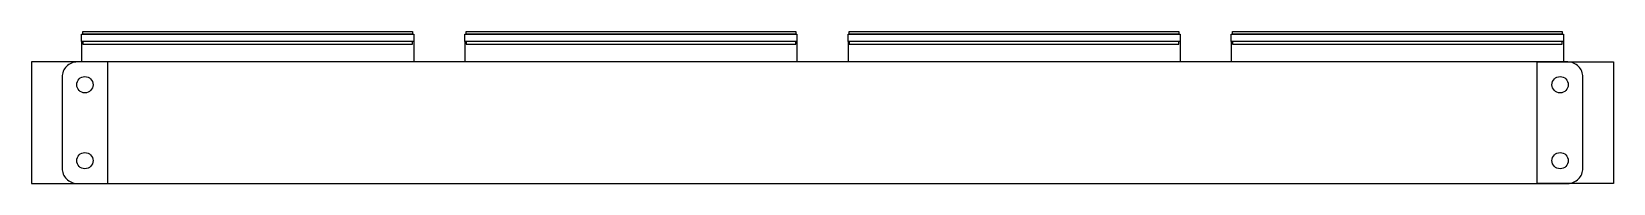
# Model space of a CAD drawing. Header units: inches. Extents: x -6.5 to 6.5, y 0 to 1.2.
import ezdxf

# ---------------------------------------------------------------- set-up
doc = ezdxf.new("R2010")
doc.units = ezdxf.units.IN
doc.layers.get('0').update_dxf_attribs({"linetype": 'CONTINUOUS'})

msp = doc.modelspace()

# ---------------------------------------------------------------- linework, layer by layer
for p, q in [((-6.09, 1.1675), (-6.09, 1)), ((-3.36, 1.1675), (-3.36, 1)), ((-2.94, 1.1675), (-2.94, 1)), ((-0.21, 1.1675), (-0.21, 1)), ((0.21, 1.1675), (0.21, 1)), ((2.94, 1.1675), (2.94, 1)), ((3.36, 1.1675), (3.36, 1)), ((6.09, 1.1675), (6.09, 1))]:
    msp.add_line(p, q)
for points in [[(-5.84, 1.1675), (-6.09, 1.1675), (-6.09, 1.23), (-5.84, 1.23), (-3.61, 1.23), (-3.36, 1.23), (-3.36, 1.1675), (-3.61, 1.1675)], [(-4.07, 1.25), (-3.37, 1.25), (-3.37, 1.23), (-4.07, 1.23), (-5.38, 1.23), (-6.08, 1.23), (-6.08, 1.25), (-5.38, 1.25)], [(-2.69, 1.1675), (-2.94, 1.1675), (-2.94, 1.23), (-2.69, 1.23), (-0.46, 1.23), (-0.21, 1.23), (-0.21, 1.1675), (-0.46, 1.1675)], [(-0.92, 1.25), (-0.22, 1.25), (-0.22, 1.23), (-0.92, 1.23), (-2.23, 1.23), (-2.93, 1.23), (-2.93, 1.25), (-2.23, 1.25)], [(0.46, 1.1675), (0.21, 1.1675), (0.21, 1.23), (0.46, 1.23), (2.69, 1.23), (2.94, 1.23), (2.94, 1.1675), (2.69, 1.1675)], [(2.23, 1.25), (2.93, 1.25), (2.93, 1.23), (2.23, 1.23), (0.92, 1.23), (0.22, 1.23), (0.22, 1.25), (0.92, 1.25)], [(3.61, 1.1675), (3.36, 1.1675), (3.36, 1.23), (3.61, 1.23), (5.84, 1.23), (6.09, 1.23), (6.09, 1.1675), (5.84, 1.1675)], [(5.38, 1.25), (6.08, 1.25), (6.08, 1.23), (5.38, 1.23), (4.07, 1.23), (3.37, 1.23), (3.37, 1.25), (4.07, 1.25)], [(-4.07, 1.1475), (-3.37, 1.1475), (-3.37, 1.1675), (-4.07, 1.1675), (-5.38, 1.1675), (-6.08, 1.1675), (-6.08, 1.1475), (-5.38, 1.1475)], [(-0.92, 1.1475), (-0.22, 1.1475), (-0.22, 1.1675), (-0.92, 1.1675), (-2.23, 1.1675), (-2.93, 1.1675), (-2.93, 1.1475), (-2.23, 1.1475)], [(2.23, 1.1475), (2.93, 1.1475), (2.93, 1.1675), (2.23, 1.1675), (0.92, 1.1675), (0.22, 1.1675), (0.22, 1.1475), (0.92, 1.1475)], [(5.38, 1.1475), (6.08, 1.1475), (6.08, 1.1675), (5.38, 1.1675), (4.07, 1.1675), (3.37, 1.1675), (3.37, 1.1475), (4.07, 1.1475)], [(-6.25, 1), (-6.5, 1), (-6.5, 0), (-6.25, 0), (-5.875, 0), (-5.875, 1)], [(6.25, 1), (6.5, 1), (6.5, 0), (6.25, 0), (5.875, 0), (5.875, 1)]]:
    msp.add_lwpolyline(points, close=True)
msp.add_lwpolyline([(6.25, 0.875, 0.4142136), (6.125, 1), (-6.125, 1, 0.4142136), (-6.25, 0.875), (-6.25, 0.125, 0.4142136), (-6.125, 0), (6.125, 0, 0.4142136), (6.25, 0.125)], format="xyb", close=True)
for centre in [(-6.0625, 0.8125), (-6.0625, 0.8125), (6.0625, 0.8125), (6.0625, 0.8125), (-6.0625, 0.1875), (-6.0625, 0.1875), (6.0625, 0.1875), (6.0625, 0.1875)]:
    msp.add_circle(centre, 0.067)

doc.saveas('drawing.dxf')
